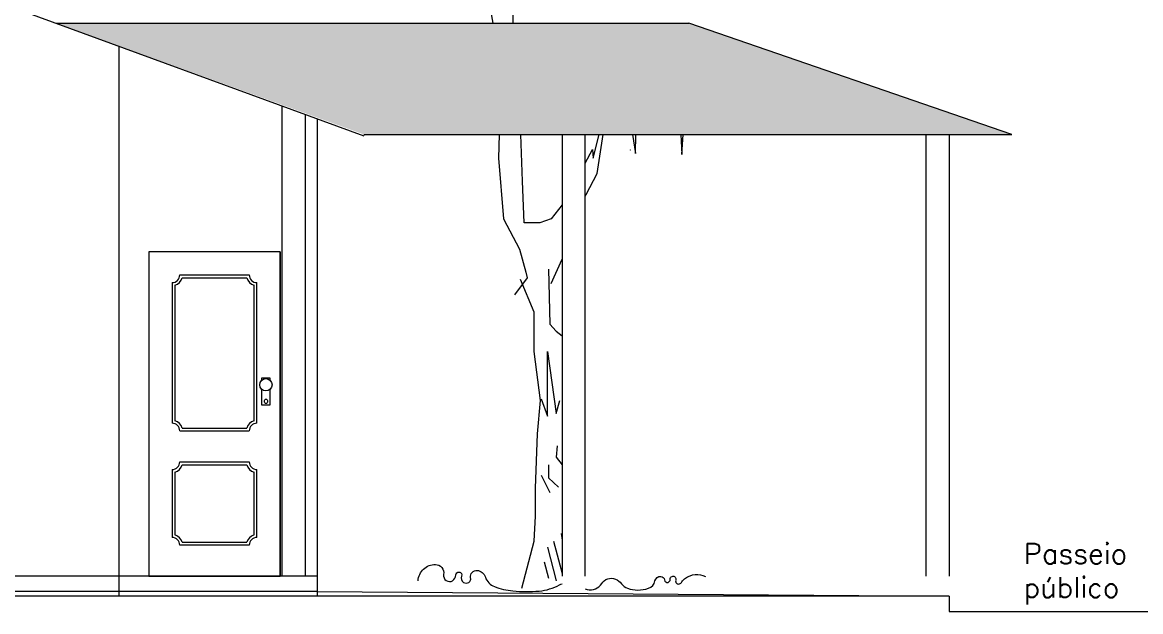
# Model space of a CAD drawing. Header units: metres. Extents: x 1628 to 1845, y 824 to 931.
# Drawn here: x 1653.87 to 1661.12, y 830.13 to 833.95 of the extents above; entities that cross this region are included whole.
import ezdxf

# ---------------------------------------------------------------- set-up
doc = ezdxf.new("R2010")
doc.units = ezdxf.units.M
doc.header["$LTSCALE"] = 0.15
for name, color, linetype, lineweight in [('Alvenaria', 170, 'Continuous', 0), ('Alvenaria ext', 5, 'Continuous', 5), ('Caixilho', 120, 'Continuous', 0), ('P-ARVORE', 114, 'Continuous', 0), ('Telhado', 2, 'Continuous', 0), ('Texto', 7, 'Continuous', 0)]:
    doc.layers.add(name, color=color, linetype=linetype, lineweight=lineweight)
doc.styles.add('lunardi 04', font='romans.shx', dxfattribs={"height": 0.4})

msp = doc.modelspace()

# ---------------------------------------------------------------- hatches: boundary and pattern name
at = {"layer": 'Telhado', "ltscale": 0.3}
h = msp.add_hatch(dxfattribs=at)
h.set_pattern_fill('SPANISH1', color=256, scale=0.2, style=0, pattern_type=2)
h.set_pattern_definition([(0, (1327.51751, 733.1789), (0.4, 0.2), [0.025, -0.225, 0.025, -0.125]), (0, (1327.61751, 733.2789), (0.4, 0.2), [0.075, -0.325]), (0, (1327.61751, 733.3039), (0.4, 0.2), [0.075, -0.125, 0.075, -0.125]), (0, (1327.81751, 733.3289), (0.4, 0.2), [0.075, -0.325]), (90, (1327.5175, 733.1789), (-0.4, 0.2), [0.025, -0.175]), (90, (1327.5425, 733.1789), (-0.4, 0.2), [0.025, -0.175]), (90, (1327.7675, 733.1789), (-0.4, 0.2), [0.025, -0.175]), (90, (1327.7925, 733.1789), (-0.4, 0.2), [0.025, -0.175]), (45, (1327.54251, 733.2539), (2e-17, 0.2), [0.03535534, -0.53033009]), (135, (1327.76751, 733.2539), (2e-17, 0.2), [0.03535534, -0.53033009]), (26.56505, (1327.56751, 733.2539), (-1e-11, 0.2), [0.0559017, -0.3913119]), (26.56505, (1327.56751, 733.2789), (-1e-11, 0.2), [0.0559017, -0.3913119]), (26.56505, (1327.49251, 733.3039), (-1e-11, 0.2), [0.05082, -0.3963936]), (26.56505, (1327.49251, 733.3289), (-1e-11, 0.2), [0.0559017, -0.3913119]), (63.43495, (1327.51751, 733.2039), (1e-11, 0.2), [0.0559017, -0.8385255]), (63.43495, (1327.54251, 733.2039), (1e-11, 0.2), [0.0559017, -0.8385255]), (116.56505, (1327.76751, 733.2039), (-1e-11, 0.2), [0.0559017, -0.8385255]), (116.56505, (1327.79251, 733.2039), (-1e-11, 0.2), [0.0559017, -0.8385255]), (153.43495, (1327.74251, 733.2539), (1e-11, 0.2), [0.0559017, -0.3913119]), (153.43495, (1327.74251, 733.2789), (1e-11, 0.2), [0.0559017, -0.3913119]), (153.43495, (1327.81751, 733.3039), (1e-11, 0.2), [0.05082, -0.3963936]), (153.43495, (1327.81751, 733.3289), (1e-11, 0.2), [0.0559017, -0.3913119]), (80.537678, (1327.51751, 733.203903), (-9e-14, 0.2), [0.2281036, -2.20500141]), (99.462322, (1327.79251, 733.203903), (9e-14, 0.2), [0.2281036, -2.20500141])])
h.paths.add_polyline_path([(1658.187, 833.9445), (1654.0869, 833.9445), (1656.0816, 833.2248), (1660.2813, 833.2248)])

# ---------------------------------------------------------------- linework, layer by layer
at = {"layer": 'Alvenaria', "ltscale": 10}
for p, q in [((1657.3661, 833.2248), (1657.3661, 830.3648)), ((1657.5161, 830.3648), (1657.5161, 833.2248)), ((1659.7235, 833.2248), (1659.7235, 830.3648)), ((1659.8735, 833.2248), (1659.8735, 830.3648)), ((1654.4929, 830.3648), (1654.4929, 830.2348)), ((1655.7831, 830.2658), (1643.0023, 830.2658)), ((1655.7794, 830.2648), (1655.7794, 830.2348)), ((1655.7794, 830.2648), (1659.8735, 830.2348)), ((1659.8735, 830.2348), (1659.8735, 830.1348)), ((1659.8735, 830.1348), (1661.3735, 830.1348))]:
    msp.add_line(p, q, dxfattribs=at)
at = {"layer": 'Alvenaria ext'}
for p, q in [((1652.3445, 834.5806), (1656.0816, 833.2162)), ((1655.5383, 832.4648), (1654.6884, 832.4648)), ((1655.5384, 832.4648), (1654.6884, 832.4648)), ((1654.6884, 832.4648), (1654.6884, 830.3648)), ((1655.5384, 832.4648), (1655.5384, 830.3648)), ((1655.7803, 830.3648), (1643.0023, 830.3648)), ((1659.8735, 830.2348), (1639.8445, 830.2348))]:
    msp.add_line(p, q, dxfattribs=at)
at = {"layer": 'Alvenaria ext', "ltscale": 10}
for p, q in [((1654.0869, 833.9445), (1658.187, 833.9445)), ((1660.2813, 833.2248), (1658.187, 833.9445)), ((1654.4929, 833.7962), (1654.4929, 830.3648)), ((1655.5505, 833.4101), (1655.5505, 830.3648)), ((1655.7005, 833.3554), (1655.7005, 830.3648)), ((1655.7794, 833.3266), (1655.7794, 830.3648)), ((1655.7794, 833.3266), (1655.7794, 830.2648)), ((1656.0816, 833.2248), (1660.2813, 833.2248)), ((1654.6884, 832.4648), (1654.6884, 830.3648)), ((1655.5383, 832.4648), (1655.5383, 830.3648))]:
    msp.add_line(p, q, dxfattribs=at)
at = {"layer": 'Caixilho', "ltscale": 2}
for p, q in [((1655.5384, 832.4648), (1654.6884, 832.4648)), ((1654.6884, 832.4648), (1654.6884, 830.3648)), ((1655.5384, 830.3648), (1655.5384, 832.4648)), ((1654.8384, 832.2648), (1654.8384, 831.3544)), ((1654.8884, 832.3148), (1655.3384, 832.3148)), ((1654.9045, 832.296), (1655.3222, 832.296)), ((1655.3884, 831.3544), (1655.3884, 832.2648)), ((1654.8571, 832.2486), (1654.8571, 831.3705)), ((1655.3696, 831.3705), (1655.3696, 832.2486)), ((1655.4212, 831.649), (1655.4721, 831.649)), ((1655.4212, 831.6343), (1655.4212, 831.649)), ((1655.4721, 831.649), (1655.4721, 831.6343)), ((1655.4212, 831.4713), (1655.4212, 831.5731)), ((1655.4721, 831.5731), (1655.4721, 831.4713)), ((1655.4721, 831.4713), (1655.4212, 831.4713)), ((1654.9045, 831.3231), (1655.3222, 831.3231)), ((1654.8884, 831.3044), (1655.3384, 831.3044)), ((1654.8884, 831.1044), (1655.3384, 831.1044)), ((1654.8384, 831.0544), (1654.8384, 830.6148)), ((1654.8571, 831.0382), (1654.8571, 830.6309)), ((1654.9045, 831.0856), (1655.3222, 831.0856)), ((1655.3696, 830.6309), (1655.3696, 831.0382)), ((1655.3884, 830.6148), (1655.3884, 831.0544)), ((1655.3384, 830.5648), (1654.8884, 830.5648)), ((1654.9045, 830.5835), (1655.3222, 830.5835)), ((1654.6884, 830.3648), (1655.5384, 830.3648))]:
    msp.add_line(p, q, dxfattribs=at)
msp.add_circle((1655.4467, 831.6037), 0.0398, dxfattribs=at)
for centre, radius, start, end in [((1654.8384, 832.3148), 0.05, 270, 0), ((1654.8384, 832.3148), 0.0687, 285.82662, 344.17338), ((1655.3884, 832.3148), 0.0687, 195.82662, 254.17338), ((1655.3884, 832.3148), 0.05, 180, 270), ((1654.8384, 831.3044), 0.05, 0, 90), ((1654.8384, 831.3044), 0.0687, 15.82662, 74.17338), ((1655.3884, 831.3044), 0.0687, 105.82662, 164.17338), ((1655.3884, 831.3044), 0.05, 90, 180), ((1654.8384, 831.1044), 0.05, 270, 0), ((1655.3884, 831.1044), 0.05, 180, 270), ((1654.8384, 831.1044), 0.0687, 285.82662, 344.17338), ((1655.3884, 831.1044), 0.0687, 195.82662, 254.17338), ((1654.8384, 830.5648), 0.05, 0, 90), ((1654.8384, 830.5648), 0.0687, 15.82662, 74.17338), ((1655.3884, 830.5648), 0.0687, 105.82662, 164.17338), ((1655.3884, 830.5648), 0.05, 90, 180)]:
    msp.add_arc(centre, radius, start, end, dxfattribs=at)
msp.add_ellipse((1655.4474, 831.4962), major_axis=(0, 0.0145), ratio=0.703678, dxfattribs=at)
at = {"layer": 'P-ARVORE', "color": 18, "linetype": 'Continuous'}
for points in [[(1657.0485, 833.9445), (1657.0485, 834.1625), (1657.0692, 834.3483), (1657.0279, 834.7762), (1657.0073, 835.0707), (1657.078, 835.232), (1657.1722, 835.6353)], [(1656.698, 835.453), (1656.7599, 835.2916), (1656.7481, 835.232), (1656.8512, 834.9971), (1656.8718, 834.7516), (1656.9042, 834.692), (1656.9042, 834.0152), (1656.9169, 833.9445)], [(1656.9579, 833.2248), (1656.9543, 833.0701), (1656.9867, 832.6773), (1657.0898, 832.481), (1657.131, 832.3337), (1657.1398, 832.2951), (1657.0574, 832.1864)], [(1657.3661, 832.768), (1657.296, 832.6773), (1657.2223, 832.6528), (1657.1192, 832.6528), (1657.1104, 832.9228), (1657.0996, 833.2248)], [(1657.5161, 832.823), (1657.5228, 832.8351), (1657.5935, 832.9719), (1657.6326, 833.2248)], [(1657.296, 832.26), (1657.3661, 832.4166)], [(1657.2783, 832.3512), (1657.2871, 831.997), (1657.3284, 831.9515), (1657.3661, 831.9206)], [(1657.1045, 830.2858), (1657.184, 830.5909), (1657.1929, 830.7522), (1657.1929, 830.9345), (1657.2076, 831.2852), (1657.2253, 831.5026), (1657.184, 831.8182), (1657.184, 832.0742), (1657.0957, 832.2846)], [(1657.2312, 831.5131), (1657.2724, 831.4009), (1657.2724, 831.8182), (1657.3284, 831.4184), (1657.3519, 831.5026)], [(1657.3342, 831.208), (1657.3284, 831.1344), (1657.3661, 831.086)], [(1657.2783, 831.0853), (1657.2783, 831.0011), (1657.3431, 830.9415)], [(1657.2312, 831.0187), (1657.2871, 830.9065)]]:
    msp.add_lwpolyline(points, dxfattribs=at)
at = {"layer": 'P-ARVORE', "linetype": 'Continuous'}
for points in [[(1657.5161, 833.0381), (1657.564, 833.1262), (1657.5669, 833.0701), (1657.6056, 833.2248)], [(1657.8217, 833.2248), (1657.8409, 833.1016), (1657.8438, 833.2248)], [(1658.135, 833.2248), (1658.1413, 833.0946), (1658.1498, 833.2248)], [(1657.8082, 833.1248), (1657.8085, 833.1227), (1657.8085, 833.1248)], [(1657.3107, 830.5909), (1657.3661, 830.3809)], [(1657.3608, 830.6399), (1657.3661, 830.5973)], [(1657.2724, 830.5523), (1657.3284, 830.3349)], [(1657.2488, 830.4576), (1657.2783, 830.3524)]]:
    msp.add_lwpolyline(points, dxfattribs=at)
for points in [[(1656.4329, 830.3349, -0.190875), (1656.4681, 830.4098, -0.191763), (1656.5449, 830.4401, -0.468804), (1656.5985, 830.3751, 0.649589), (1656.6568, 830.3349, 0.265537), (1656.6773, 830.372, -0.449251), (1656.698, 830.391, -0.489669), (1656.715, 830.3637, 0.343151), (1656.7275, 830.3243, 0.673224), (1656.7733, 830.3546, -0.503438), (1656.8158, 830.4015, -0.301958), (1656.8689, 830.3582, 0.234352), (1656.9278, 830.2963, 0.063408), (1657.0476, 830.269, 0.046085), (1657.2164, 830.2682, 0.100668), (1657.35, 830.3078, -0.029202), (1657.3661, 830.3152, -0.159617)], [(1657.5161, 830.2827, 0.030414), (1657.5286, 830.2788, 0.323497), (1657.6225, 830.3161, -0.356579), (1657.7113, 830.3454, -0.14246), (1657.7516, 830.3148, 0.148486), (1657.7908, 830.2858, 0.085811), (1657.8567, 830.2744, 0.081217), (1657.9263, 830.2858, 0.271378), (1657.9678, 830.3334, -0.378702), (1658.0058, 830.3629, -0.366592), (1658.0298, 830.3398, 0.470681), (1658.0529, 830.3243, 0.350552), (1658.0662, 830.3435, -0.345974), (1658.0795, 830.3629, -0.619869), (1658.1031, 830.3385, 0.616274), (1658.1266, 830.3138, 0.205492), (1658.143, 830.3277, -0.131049), (1658.1649, 830.3524, -0.126832), (1658.2283, 830.3744, -0.126821), (1658.2945, 830.3629)]]:
    msp.add_lwpolyline(points, format="xyb", dxfattribs=at)

# ---------------------------------------------------------------- texts
at = {"layer": 'Texto', "insert": (1660.3568, 830.5766), "char_height": 0.13171, "width": 2.339998, "attachment_point": 1, "rotation": 359.99573, "style": 'lunardi 04'}
msp.add_mtext('Passeio\\Ppúblico', dxfattribs=at)

doc.saveas('drawing.dxf')
